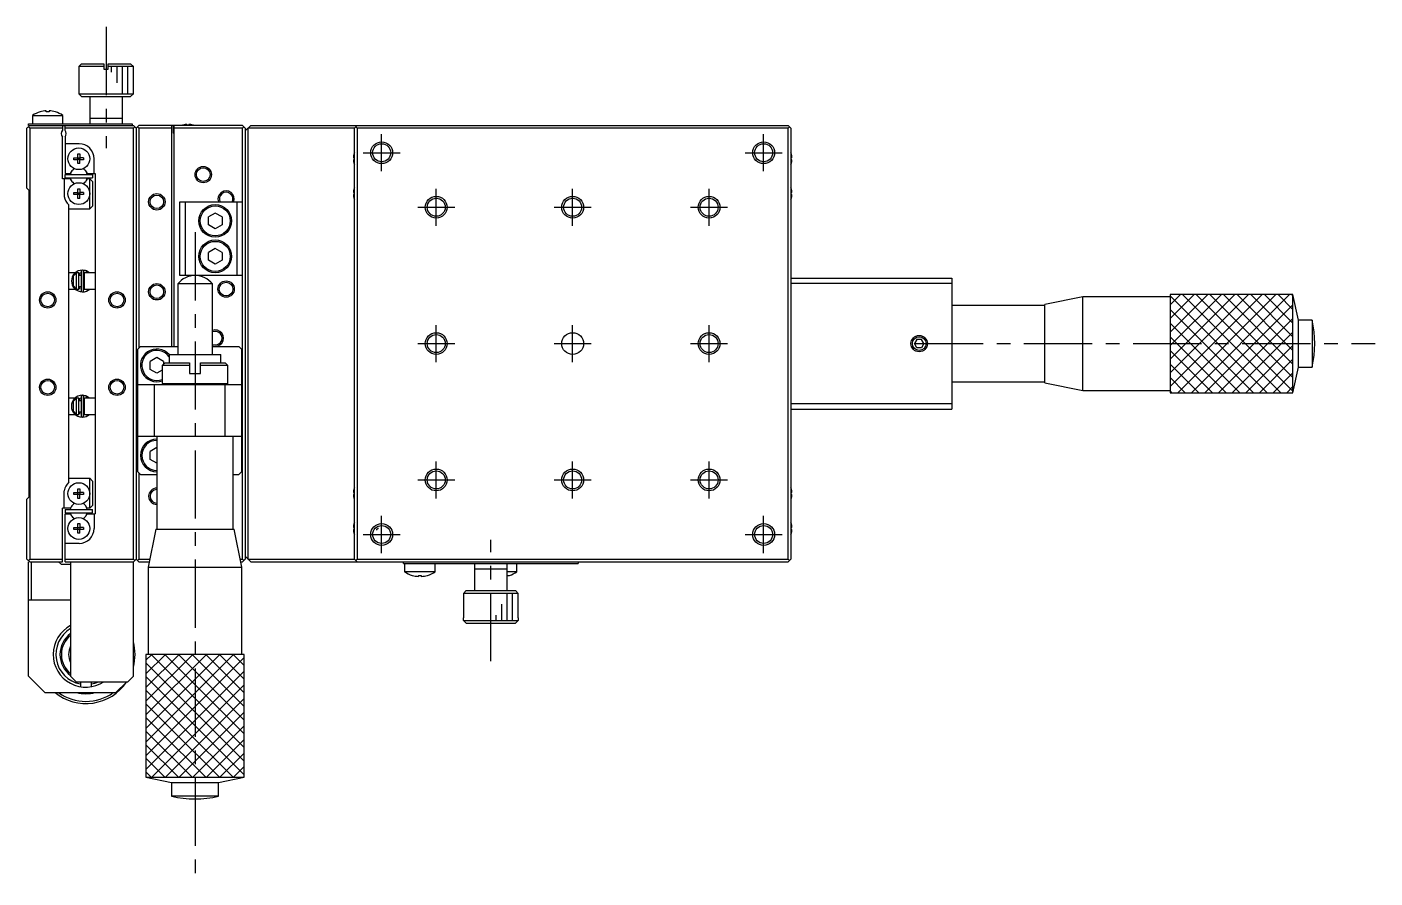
# Model space of a CAD drawing. Extents: x -538 to 401, y -28 to 681.
# Drawn here: x -449.8 to -202.7, y 270.5 to 426.5 of the extents above; entities that cross this region are included whole.
import ezdxf

# ---------------------------------------------------------------- set-up
doc = ezdxf.new("R2010")
doc.units = 0
doc.header["$LTSCALE"] = 10
doc.linetypes.add('CENTER', pattern=[2, 1.25, -0.25, 0.25, -0.25])
doc.layers.get('0').update_dxf_attribs({"linetype": 'CONTINUOUS'})
doc.layers.add('CENTER', color=1, linetype='CENTER')

msp = doc.modelspace()

# ---------------------------------------------------------------- linework, layer by layer
at = {"color": 7, "linetype": 'CONTINUOUS'}
for p, q in [((-439.78295, 419.754083), (-440.28295, 419.254083)), ((-435.68295, 419.254083), (-440.28295, 419.254083)), ((-440.28295, 419.254083), (-440.28295, 414.254083)), ((-439.78295, 419.754083), (-435.68295, 419.754083)), ((-435.68295, 419.754083), (-435.68295, 418.754083)), ((-435.68295, 418.754083), (-434.88295, 418.754083)), ((-434.88295, 419.754083), (-430.78295, 419.754083)), ((-434.88295, 418.754083), (-434.88295, 419.754083)), ((-430.28295, 419.254083), (-434.88295, 419.254083)), ((-430.28295, 419.254083), (-430.78295, 419.754083)), ((-430.28295, 414.254083), (-430.28295, 419.254083)), ((-440.28295, 414.254083), (-439.78295, 413.754083)), ((-440.28295, 414.254083), (-430.28295, 414.254083)), ((-439.78295, 413.754083), (-430.78295, 413.754083)), ((-438.28295, 413.754083), (-438.28295, 408.754083)), ((-432.28295, 408.754083), (-432.28295, 413.754083)), ((-430.78295, 413.754083), (-430.28295, 414.254083)), ((-448.78295, 410.296546), (-443.18295, 410.296546)), ((-448.78295, 410.296546), (-448.78295, 408.754083)), ((-447.382089, 410.947288), (-447.385098, 410.953456)), ((-446.24295, 410.947288), (-446.24295, 411.140545)), ((-445.72295, 410.947288), (-446.24295, 410.947288)), ((-445.72295, 411.140545), (-445.72295, 410.947288)), ((-444.580802, 410.953456), (-444.583811, 410.947288)), ((-443.18295, 408.754083), (-443.18295, 410.296546)), ((-449.28295, 408.454083), (-449.78295, 407.954083)), ((-449.78295, 396.954083), (-449.78295, 407.954083)), ((-449.28295, 407.954083), (-449.53295, 408.204083)), ((-449.48295, 408.454083), (-449.48295, 408.754083)), ((-449.48295, 408.754083), (-430.48295, 408.754083)), ((-449.48295, 408.454083), (-430.28295, 408.454083)), ((-449.28295, 407.954083), (-449.28295, 328.954083)), ((-443.28295, 407.954083), (-449.28295, 407.954083)), ((-443.28295, 408.454083), (-443.28295, 407.615521)), ((-442.78295, 407.554083), (-442.78295, 408.454083)), ((-430.28295, 407.954083), (-442.78295, 407.954083)), ((-432.28295, 409.754083), (-438.28295, 409.754083)), ((-430.48295, 408.754083), (-430.48295, 408.454083)), ((-430.28295, 408.454083), (-429.78295, 407.954083)), ((-430.03295, 408.204083), (-430.28295, 407.954083)), ((-430.28295, 328.954083), (-430.28295, 407.954083)), ((-429.78295, 407.954083), (-429.28295, 408.454083)), ((-429.78295, 407.954083), (-429.78295, 328.954083)), ((-429.53295, 408.204083), (-429.28295, 407.954083)), ((-410.28295, 408.454083), (-429.28295, 408.454083)), ((-429.28295, 407.954083), (-429.28295, 367.654083)), ((-423.28295, 407.954083), (-429.28295, 407.954083)), ((-423.28295, 408.454083), (-423.28295, 367.954083)), ((-422.98295, 408.454083), (-422.98295, 407.054083)), ((-422.78295, 367.954083), (-422.78295, 408.454083)), ((-410.28295, 407.954083), (-422.78295, 407.954083)), ((-421.169311, 408.523605), (-421.171566, 408.528227)), ((-420.46295, 408.523605), (-420.46295, 408.643942)), ((-420.10295, 408.523605), (-420.46295, 408.523605)), ((-420.10295, 408.643942), (-420.10295, 408.523605)), ((-419.394334, 408.528227), (-419.396588, 408.523605)), ((-410.28295, 408.454083), (-409.78295, 407.954083)), ((-410.03295, 408.204083), (-410.28295, 407.954083)), ((-410.28295, 328.954083), (-410.28295, 407.954083)), ((-409.78295, 407.454083), (-408.78295, 408.454083)), ((-409.78295, 407.954083), (-409.78295, 328.954083)), ((-409.28295, 407.954083), (-409.28295, 328.954083)), ((-389.78295, 407.954083), (-409.28295, 407.954083)), ((-408.78295, 408.454083), (-310.28295, 408.454083)), ((-389.28295, 408.454083), (-389.78295, 407.954083)), ((-389.78295, 328.954083), (-389.78295, 407.954083)), ((-389.53295, 408.204083), (-389.28295, 407.954083)), ((-389.28295, 407.954083), (-389.28295, 328.954083)), ((-310.28295, 407.954083), (-389.28295, 407.954083)), ((-309.78295, 407.954083), (-310.28295, 408.454083)), ((-310.28295, 407.954083), (-310.03295, 408.204083)), ((-310.28295, 328.954083), (-310.28295, 407.954083)), ((-309.78295, 407.954083), (-309.78295, 328.954083)), ((-443.28295, 398.654083), (-443.28295, 406.292645)), ((-442.78295, 406.354083), (-442.78295, 399.654083)), ((-422.78295, 407.054083), (-422.98295, 407.054083)), ((-440.23295, 405.104083), (-442.78295, 405.104083)), ((-440.46295, 403.240445), (-440.10295, 403.240445)), ((-440.46295, 402.534083), (-440.46295, 403.240445)), ((-440.10295, 403.240445), (-440.10295, 402.534083)), ((-389.857094, 403.242699), (-389.852472, 403.240445)), ((-309.713428, 403.240445), (-309.708806, 403.242699)), ((-441.169311, 402.174083), (-441.169311, 402.534083)), ((-441.169311, 402.534083), (-440.46295, 402.534083)), ((-440.46295, 402.174083), (-441.169311, 402.174083)), ((-440.452578, 402.523711), (-440.46295, 402.534083)), ((-440.452578, 402.184455), (-440.46295, 402.174083)), ((-440.46295, 401.467722), (-440.46295, 402.174083)), ((-440.10295, 401.467722), (-440.46295, 401.467722)), ((-440.452578, 402.184455), (-440.452578, 402.523711)), ((-440.452578, 402.523711), (-440.113322, 402.523711)), ((-440.113322, 402.184455), (-440.452578, 402.184455)), ((-440.113322, 402.523711), (-440.10295, 402.534083)), ((-440.113322, 402.523711), (-440.113322, 402.184455)), ((-440.113322, 402.184455), (-440.10295, 402.174083)), ((-439.396588, 402.534083), (-440.10295, 402.534083)), ((-439.396588, 402.174083), (-440.10295, 402.174083)), ((-440.10295, 401.467722), (-440.10295, 402.174083)), ((-439.396588, 402.534083), (-439.396588, 402.174083)), ((-437.48295, 399.654083), (-437.48295, 402.354083)), ((-389.972809, 402.534083), (-389.852472, 402.534083)), ((-389.852472, 402.174083), (-389.972809, 402.174083)), ((-389.852472, 401.467722), (-389.857094, 401.465467)), ((-389.852472, 402.534083), (-389.852472, 402.174083)), ((-309.713428, 402.174083), (-309.713428, 402.534083)), ((-309.593091, 402.534083), (-309.713428, 402.534083)), ((-309.593091, 402.174083), (-309.713428, 402.174083)), ((-309.708806, 401.465467), (-309.713428, 401.467722)), ((-441.827362, 398.654083), (-443.28295, 398.654083)), ((-442.98295, 398.654083), (-442.98295, 395.432068)), ((-442.78295, 399.654083), (-441.827362, 399.654083)), ((-442.78295, 399.454083), (-437.78295, 399.454083)), ((-442.78295, 398.854083), (-442.78295, 399.454083)), ((-442.78295, 398.854083), (-437.78295, 398.854083)), ((-441.827362, 399.654083), (-441.657765, 399.947833)), ((-441.657765, 398.360333), (-441.827362, 398.654083)), ((-438.908135, 399.947833), (-438.738538, 399.654083)), ((-438.738538, 398.654083), (-438.908135, 398.360333)), ((-438.738538, 399.654083), (-437.28295, 399.654083)), ((-438.28295, 398.654083), (-438.738538, 398.654083)), ((-438.28295, 398.654083), (-437.78295, 398.154083)), ((-438.28295, 393.154083), (-438.28295, 398.654083)), ((-437.78295, 399.454083), (-437.78295, 398.854083)), ((-437.78295, 398.154083), (-437.78295, 393.654083)), ((-437.28295, 399.654083), (-437.28295, 337.254083)), ((-449.43295, 396.604083), (-449.78295, 396.954083)), ((-449.43295, 396.604083), (-449.43295, 340.304083)), ((-441.169311, 395.774083), (-441.169311, 396.134083)), ((-441.169311, 396.134083), (-440.46295, 396.134083)), ((-440.46295, 395.774083), (-441.169311, 395.774083)), ((-440.46295, 396.840445), (-440.10295, 396.840445)), ((-440.46295, 396.134083), (-440.46295, 396.840445)), ((-440.452578, 396.123711), (-440.46295, 396.134083)), ((-440.452578, 395.784455), (-440.46295, 395.774083)), ((-440.46295, 395.067722), (-440.46295, 395.774083)), ((-440.452578, 395.784455), (-440.452578, 396.123711)), ((-440.452578, 396.123711), (-440.113322, 396.123711)), ((-440.113322, 395.784455), (-440.452578, 395.784455)), ((-440.113322, 396.123711), (-440.10295, 396.134083)), ((-440.113322, 396.123711), (-440.113322, 395.784455)), ((-440.113322, 395.784455), (-440.10295, 395.774083)), ((-440.10295, 396.840445), (-440.10295, 396.134083)), ((-439.396588, 396.134083), (-440.10295, 396.134083)), ((-439.396588, 395.774083), (-440.10295, 395.774083)), ((-440.10295, 395.067722), (-440.10295, 395.774083)), ((-439.396588, 396.134083), (-439.396588, 395.774083)), ((-389.972809, 396.134083), (-389.852472, 396.134083)), ((-389.852472, 395.774083), (-389.972809, 395.774083)), ((-389.857094, 396.842699), (-389.852472, 396.840445)), ((-389.852472, 396.134083), (-389.852472, 395.774083)), ((-309.713428, 396.840445), (-309.708806, 396.842699)), ((-309.713428, 395.774083), (-309.713428, 396.134083)), ((-309.593091, 396.134083), (-309.713428, 396.134083)), ((-309.593091, 395.774083), (-309.713428, 395.774083)), ((-442.08295, 343.033145), (-442.08295, 393.875021)), ((-442.08295, 393.154083), (-438.28295, 393.154083)), ((-440.10295, 395.067722), (-440.46295, 395.067722)), ((-438.28295, 393.154083), (-437.78295, 393.654083)), ((-421.78295, 380.954083), (-421.78295, 394.454083)), ((-421.78295, 394.454083), (-410.28295, 394.454083)), ((-420.78295, 394.454083), (-420.78295, 380.954083)), ((-411.28295, 380.954083), (-411.28295, 394.454083)), ((-389.852472, 395.067722), (-389.857094, 395.065467)), ((-309.708806, 395.065467), (-309.713428, 395.067722)), ((-415.28295, 392.397459), (-416.53295, 391.675771)), ((-416.53295, 390.232395), (-416.53295, 391.675771)), ((-414.03295, 391.675771), (-415.28295, 392.397459)), ((-414.03295, 391.675771), (-414.03295, 390.232395)), ((-415.28295, 389.510707), (-416.53295, 390.232395)), ((-414.03295, 390.232395), (-415.28295, 389.510707)), ((-415.28295, 385.897459), (-416.53295, 385.175771)), ((-414.03295, 385.175771), (-415.28295, 385.897459)), ((-416.53295, 383.732395), (-416.53295, 385.175771)), ((-415.28295, 383.010707), (-416.53295, 383.732395)), ((-414.03295, 383.732395), (-415.28295, 383.010707)), ((-414.03295, 385.175771), (-414.03295, 383.732395)), ((-440.928334, 381.454083), (-442.08295, 381.454083)), ((-441.28295, 380.870598), (-440.78295, 381.399766)), ((-441.28295, 379.037568), (-441.28295, 380.870598)), ((-440.28295, 381.454083), (-440.78295, 381.454083)), ((-440.78295, 381.454083), (-440.78295, 378.454083)), ((-440.282987, 381.341504), (-439.853267, 381.470375)), ((-440.28295, 378.454083), (-440.28295, 381.454083)), ((-439.853216, 380.954083), (-440.28295, 380.954083)), ((-440.08295, 380.954083), (-440.08295, 381.41863)), ((-439.853216, 381.71077), (-439.853216, 378.16077)), ((-438.848176, 381.776251), (-439.599575, 381.934303)), ((-439.411971, 381.779621), (-439.413803, 381.778843)), ((-439.37867, 381.792747), (-439.411971, 381.779621)), ((-439.403216, 378.16077), (-439.403216, 381.71077)), ((-439.403216, 381.111219), (-439.282957, 381.339936)), ((-439.28295, 380.954083), (-439.403216, 380.954083)), ((-439.344767, 381.804193), (-439.37867, 381.792747)), ((-439.310345, 381.813931), (-439.344767, 381.804193)), ((-439.275488, 381.821937), (-439.310345, 381.813931)), ((-439.28295, 381.454083), (-439.28295, 378.454083)), ((-437.28295, 381.454083), (-439.28295, 381.454083)), ((-439.240281, 381.828192), (-439.275488, 381.821937)), ((-439.204811, 381.832681), (-439.240281, 381.828192)), ((-439.169164, 381.835393), (-439.204811, 381.832681)), ((-439.133427, 381.836322), (-439.169164, 381.835393)), ((-439.097687, 381.835464), (-439.133427, 381.836322)), ((-439.062032, 381.832823), (-439.097687, 381.835464)), ((-439.026549, 381.828403), (-439.062032, 381.832823)), ((-438.991325, 381.822216), (-439.026549, 381.828403)), ((-438.956445, 381.814275), (-438.991325, 381.822216)), ((-438.959695, 381.467676), (-438.966581, 381.454083)), ((-438.952708, 381.481908), (-438.959695, 381.467676)), ((-438.921997, 381.8046), (-438.956445, 381.814275)), ((-438.847812, 381.776102), (-438.956181, 381.454056)), ((-438.945665, 381.496693), (-438.952708, 381.481908)), ((-438.938607, 381.51194), (-438.945665, 381.496693)), ((-438.931578, 381.527559), (-438.938607, 381.51194)), ((-438.924619, 381.543453), (-438.931578, 381.527559)), ((-438.917773, 381.559529), (-438.924619, 381.543453)), ((-438.888065, 381.793215), (-438.921997, 381.8046)), ((-438.911081, 381.575687), (-438.917773, 381.559529)), ((-438.904583, 381.591831), (-438.911081, 381.575687)), ((-438.89832, 381.607863), (-438.904583, 381.591831)), ((-438.892328, 381.623686), (-438.89832, 381.607863)), ((-438.886644, 381.639204), (-438.892328, 381.623686)), ((-438.856478, 381.780878), (-438.888065, 381.793215)), ((-438.881303, 381.654324), (-438.886644, 381.639204)), ((-438.876336, 381.668954), (-438.881303, 381.654324)), ((-438.871774, 381.683005), (-438.876336, 381.668954)), ((-438.867644, 381.696393), (-438.871774, 381.683005)), ((-438.863971, 381.709037), (-438.867644, 381.696393)), ((-438.860778, 381.720859), (-438.863971, 381.709037)), ((-438.858084, 381.73179), (-438.860778, 381.720859)), ((-438.855904, 381.741763), (-438.858084, 381.73179)), ((-438.857909, 381.781174), (-438.855768, 381.780485)), ((-438.328596, 381.454252), (-438.85695, 381.779951)), ((-438.854253, 381.750716), (-438.855904, 381.741763)), ((-438.855768, 381.780485), (-438.854155, 381.778544)), ((-438.85314, 381.758597), (-438.854253, 381.750716)), ((-438.854155, 381.778544), (-438.853081, 381.775361)), ((-438.852572, 381.765358), (-438.85314, 381.758597)), ((-438.853081, 381.775361), (-438.852552, 381.770957)), ((-438.852552, 381.770957), (-438.852572, 381.765358)), ((-438.814621, 381.76167), (-438.848176, 381.776251)), ((-410.28295, 380.954083), (-421.78295, 380.954083)), ((-309.78295, 380.454083), (-280.28295, 380.454083)), ((-280.28295, 380.454083), (-280.28295, 356.454083)), ((-442.08295, 378.454083), (-440.969568, 378.454083)), ((-440.78295, 378.5084), (-441.28295, 379.037568)), ((-440.78295, 378.454083), (-440.28295, 378.454083)), ((-440.28295, 378.954083), (-439.853216, 378.954083)), ((-440.08295, 378.454083), (-440.08295, 378.954083)), ((-439.403216, 378.954083), (-439.28295, 378.954083)), ((-439.282995, 378.53163), (-439.403216, 378.760322)), ((-439.171716, 378.453709), (-439.403197, 378.401152)), ((-439.28295, 378.454083), (-437.28295, 378.454083)), ((-438.915065, 378.068546), (-438.856478, 378.090663)), ((-438.860058, 378.090725), (-438.857909, 378.090367)), ((-438.857909, 378.090367), (-438.858228, 378.091142)), ((-438.856478, 378.090663), (-438.857909, 378.090367)), ((-438.856734, 378.09168), (-438.826479, 378.104636)), ((-415.80795, 379.386903), (-422.15795, 379.386903)), ((-422.15795, 379.386903), (-422.15795, 366.454083)), ((-415.80795, 366.454083), (-415.80795, 379.386903)), ((-280.28295, 379.454083), (-309.78295, 379.454083)), ((-256.28295, 377.054083), (-263.28295, 375.654083)), ((-263.28295, 361.254083), (-263.28295, 375.654083)), ((-256.28295, 359.854083), (-256.28295, 377.054083)), ((-240.28295, 377.054083), (-256.28295, 377.054083)), ((-240.28295, 377.454083), (-240.28295, 359.454083)), ((-217.78295, 377.454083), (-240.28295, 377.454083)), ((-217.78295, 377.454083), (-240.28295, 377.454083)), ((-240.28295, 377.454083), (-240.28295, 359.454083)), ((-216.78295, 372.754083), (-217.78295, 377.454083)), ((-217.78295, 359.454083), (-217.78295, 377.454083)), ((-217.78295, 359.454083), (-217.78295, 377.454083)), ((-263.28295, 375.454083), (-280.28295, 375.454083)), ((-214.28295, 372.754083), (-216.78295, 372.754083)), ((-216.78295, 364.154083), (-216.78295, 372.754083)), ((-214.28295, 372.754083), (-214.28295, 364.154083)), ((-286.715963, 369.204083), (-287.148975, 368.454083)), ((-286.715963, 367.704083), (-287.148975, 368.454083)), ((-285.849937, 369.204083), (-286.715963, 369.204083)), ((-285.416924, 368.454083), (-285.849937, 369.204083)), ((-285.416924, 368.454083), (-285.849937, 367.704083)), ((-428.98295, 367.954083), (-429.48295, 367.454083)), ((-429.48295, 344.954083), (-429.48295, 367.454083)), ((-428.98295, 367.954083), (-422.15795, 367.954083)), ((-425.98295, 365.897459), (-427.23295, 365.175771)), ((-424.73295, 365.175771), (-425.98295, 365.897459)), ((-423.73295, 366.454083), (-423.73295, 364.954083)), ((-423.73295, 366.454083), (-414.23295, 366.454083)), ((-415.80795, 367.954083), (-410.98295, 367.954083)), ((-414.23295, 364.954083), (-414.23295, 366.454083)), ((-410.48295, 367.454083), (-410.98295, 367.954083)), ((-410.48295, 367.454083), (-410.48295, 344.954083)), ((-285.849937, 367.704083), (-286.715963, 367.704083)), ((-427.23295, 363.732395), (-427.23295, 365.175771)), ((-425.98295, 363.010707), (-427.23295, 363.732395)), ((-424.98295, 363.588058), (-425.98295, 363.010707)), ((-424.48295, 364.954083), (-424.98295, 364.454083)), ((-419.98295, 364.454083), (-424.98295, 364.454083)), ((-424.98295, 364.454083), (-424.98295, 361.154083)), ((-424.73295, 365.175771), (-424.73295, 364.704083)), ((-424.48295, 364.954083), (-419.98295, 364.954083)), ((-419.98295, 364.954083), (-419.98295, 362.954083)), ((-417.98295, 364.954083), (-413.48295, 364.954083)), ((-417.98295, 362.954083), (-417.98295, 364.954083)), ((-412.98295, 364.454083), (-417.98295, 364.454083)), ((-412.98295, 364.454083), (-413.48295, 364.954083)), ((-412.98295, 361.154083), (-412.98295, 364.454083)), ((-217.78295, 359.454083), (-216.78295, 364.154083)), ((-216.78295, 364.154083), (-214.28295, 364.154083)), ((-429.48295, 360.954083), (-410.48295, 360.954083)), ((-426.48295, 360.954083), (-426.48295, 351.454083)), ((-424.98295, 361.154083), (-424.78295, 360.954083)), ((-424.98295, 361.154083), (-412.98295, 361.154083)), ((-419.98295, 362.954083), (-417.98295, 362.954083)), ((-413.48295, 351.454083), (-413.48295, 360.954083)), ((-413.18295, 360.954083), (-412.98295, 361.154083)), ((-280.28295, 361.454083), (-263.28295, 361.454083)), ((-263.28295, 361.254083), (-256.28295, 359.854083)), ((-440.97941, 358.454083), (-442.08295, 358.454083)), ((-441.28295, 357.870598), (-440.78295, 358.399766)), ((-440.28295, 358.454083), (-440.78295, 358.454083)), ((-440.78295, 358.454083), (-440.78295, 355.454083)), ((-440.283, 358.383436), (-439.862496, 358.508059)), ((-440.28295, 355.454083), (-440.28295, 358.454083)), ((-440.08295, 358.454083), (-440.097446, 358.454083)), ((-440.08295, 357.954083), (-440.08295, 358.454083)), ((-439.862444, 358.748454), (-439.862444, 355.198454)), ((-438.82385, 358.799353), (-439.608804, 358.971987)), ((-439.4212, 358.817304), (-439.423031, 358.816526)), ((-439.387899, 358.830431), (-439.4212, 358.817304)), ((-439.412444, 355.198454), (-439.412444, 358.748454)), ((-439.412444, 358.148902), (-439.282981, 358.383608)), ((-439.353996, 358.841877), (-439.387899, 358.830431)), ((-439.319573, 358.851614), (-439.353996, 358.841877)), ((-439.284716, 358.85962), (-439.319573, 358.851614)), ((-439.24951, 358.865875), (-439.284716, 358.85962)), ((-439.28295, 358.454083), (-439.28295, 355.454083)), ((-437.28295, 358.454083), (-439.28295, 358.454083)), ((-439.214039, 358.870364), (-439.24951, 358.865875)), ((-439.178392, 358.873077), (-439.214039, 358.870364)), ((-439.142655, 358.874005), (-439.178392, 358.873077)), ((-439.106916, 358.873148), (-439.142655, 358.874005)), ((-439.071261, 358.870506), (-439.106916, 358.873148)), ((-439.035778, 358.866087), (-439.071261, 358.870506)), ((-439.000553, 358.859899), (-439.035778, 358.866087)), ((-438.965674, 358.851959), (-439.000553, 358.859899)), ((-438.989323, 358.466454), (-438.996354, 358.454083)), ((-438.982017, 358.479906), (-438.989323, 358.466454)), ((-438.85704, 358.813785), (-438.985857, 358.454055)), ((-438.97449, 358.494338), (-438.982017, 358.479906)), ((-438.966798, 358.509642), (-438.97449, 358.494338)), ((-438.959, 358.525704), (-438.966798, 358.509642)), ((-438.931225, 358.842284), (-438.965674, 358.851959)), ((-438.951153, 358.542404), (-438.959, 358.525704)), ((-438.943316, 358.559617), (-438.951153, 358.542404)), ((-438.935547, 358.577214), (-438.943316, 358.559617)), ((-438.927906, 358.595063), (-438.935547, 358.577214)), ((-438.897293, 358.830898), (-438.931225, 358.842284)), ((-438.920448, 358.613032), (-438.927906, 358.595063)), ((-438.91323, 358.630985), (-438.920448, 358.613032)), ((-438.906305, 358.648788), (-438.91323, 358.630985)), ((-438.899727, 358.666309), (-438.906305, 358.648788)), ((-438.893542, 358.683415), (-438.899727, 358.666309)), ((-438.865706, 358.818561), (-438.897293, 358.830898)), ((-438.887799, 358.69998), (-438.893542, 358.683415)), ((-438.882539, 358.715879), (-438.887799, 358.69998)), ((-438.877803, 358.730994), (-438.882539, 358.715879)), ((-438.873626, 358.745211), (-438.877803, 358.730994)), ((-438.870038, 358.758424), (-438.873626, 358.745211)), ((-438.867067, 358.770534), (-438.870038, 358.758424)), ((-438.867138, 358.818857), (-438.864788, 358.818013)), ((-438.864735, 358.78145), (-438.867067, 358.770534)), ((-438.294973, 358.454236), (-438.866179, 358.817634)), ((-438.864788, 358.818013), (-438.863095, 358.81562)), ((-438.863059, 358.791092), (-438.864735, 358.78145)), ((-438.863095, 358.81562), (-438.86207, 358.811697)), ((-438.862052, 358.799387), (-438.863059, 358.791092)), ((-438.86207, 358.811697), (-438.861722, 358.806272)), ((-438.861722, 358.806272), (-438.862052, 358.799387)), ((-256.28295, 359.854083), (-240.28295, 359.854083)), ((-240.28295, 359.454083), (-217.78295, 359.454083)), ((-240.28295, 359.454083), (-217.78295, 359.454083)), ((-441.28295, 356.037568), (-441.28295, 357.870598)), ((-440.78295, 355.5084), (-441.28295, 356.037568)), ((-439.862444, 357.954083), (-440.28295, 357.954083)), ((-440.28295, 355.954083), (-439.862444, 355.954083)), ((-440.08295, 355.488186), (-440.08295, 355.954083)), ((-439.28295, 357.954083), (-439.412444, 357.954083)), ((-439.412444, 355.954083), (-439.28295, 355.954083)), ((-439.282991, 355.563306), (-439.412444, 355.798006)), ((-309.78295, 357.454083), (-280.28295, 357.454083)), ((-309.78295, 356.454083), (-280.28295, 356.454083)), ((-442.08295, 355.454083), (-440.93549, 355.454083)), ((-440.78295, 355.454083), (-440.28295, 355.454083)), ((-439.282936, 355.463621), (-439.412426, 355.438836)), ((-439.28295, 355.454083), (-437.28295, 355.454083)), ((-438.924293, 355.106229), (-438.865706, 355.128347)), ((-438.869287, 355.128409), (-438.867138, 355.12805)), ((-438.867138, 355.12805), (-438.867456, 355.128826)), ((-438.865706, 355.128347), (-438.867138, 355.12805)), ((-438.865963, 355.129364), (-438.835707, 355.14232)), ((-429.48295, 351.454083), (-410.48295, 351.454083)), ((-425.98295, 351.454083), (-425.98295, 334.454083)), ((-411.98295, 334.454083), (-411.98295, 351.454083)), ((-425.98295, 349.397459), (-427.23295, 348.675771)), ((-427.23295, 347.232395), (-427.23295, 348.675771)), ((-425.98295, 346.510707), (-427.23295, 347.232395)), ((-442.08295, 343.754083), (-438.28295, 343.754083)), ((-438.28295, 343.754083), (-437.78295, 343.254083)), ((-438.28295, 338.254083), (-438.28295, 343.754083)), ((-428.98295, 344.454083), (-429.48295, 344.954083)), ((-429.28295, 344.754083), (-429.28295, 328.954083)), ((-428.98295, 344.454083), (-425.98295, 344.454083)), ((-411.98295, 344.454083), (-410.98295, 344.454083)), ((-410.48295, 344.954083), (-410.98295, 344.454083)), ((-442.98295, 338.254083), (-442.98295, 341.476098)), ((-441.169311, 340.774083), (-441.169311, 341.134083)), ((-441.169311, 341.134083), (-440.46295, 341.134083)), ((-440.46295, 341.840445), (-440.10295, 341.840445)), ((-440.46295, 341.134083), (-440.46295, 341.840445)), ((-440.452578, 341.123711), (-440.46295, 341.134083)), ((-440.452578, 340.784455), (-440.452578, 341.123711)), ((-440.452578, 341.123711), (-440.113322, 341.123711)), ((-440.113322, 341.123711), (-440.10295, 341.134083)), ((-440.113322, 341.123711), (-440.113322, 340.784455)), ((-440.10295, 341.840445), (-440.10295, 341.134083)), ((-439.396588, 341.134083), (-440.10295, 341.134083)), ((-439.396588, 341.134083), (-439.396588, 340.774083)), ((-437.78295, 343.254083), (-437.78295, 338.754083)), ((-389.972809, 341.134083), (-389.852472, 341.134083)), ((-389.857094, 341.842699), (-389.852472, 341.840445)), ((-389.852472, 341.134083), (-389.852472, 340.774083)), ((-309.713428, 341.840445), (-309.708806, 341.842699)), ((-309.713428, 340.774083), (-309.713428, 341.134083)), ((-309.593091, 341.134083), (-309.713428, 341.134083)), ((-449.43295, 340.304083), (-449.78295, 339.954083)), ((-449.78295, 328.954083), (-449.78295, 339.954083)), ((-441.657765, 338.547833), (-441.827362, 338.254083)), ((-440.46295, 340.774083), (-441.169311, 340.774083)), ((-440.452578, 340.784455), (-440.46295, 340.774083)), ((-440.46295, 340.067722), (-440.46295, 340.774083)), ((-440.10295, 340.067722), (-440.46295, 340.067722)), ((-440.113322, 340.784455), (-440.452578, 340.784455)), ((-440.113322, 340.784455), (-440.10295, 340.774083)), ((-439.396588, 340.774083), (-440.10295, 340.774083)), ((-440.10295, 340.067722), (-440.10295, 340.774083)), ((-438.738538, 338.254083), (-438.908135, 338.547833)), ((-438.28295, 338.254083), (-437.78295, 338.754083)), ((-389.852472, 340.774083), (-389.972809, 340.774083)), ((-389.852472, 340.067722), (-389.857094, 340.065467)), ((-309.593091, 340.774083), (-309.713428, 340.774083)), ((-309.708806, 340.065467), (-309.713428, 340.067722)), ((-441.827362, 338.254083), (-443.28295, 338.254083)), ((-443.28295, 328.454083), (-443.28295, 338.254083)), ((-442.78295, 338.054083), (-437.78295, 338.054083)), ((-442.78295, 338.054083), (-442.78295, 337.454083)), ((-442.78295, 337.454083), (-437.78295, 337.454083)), ((-442.78295, 337.254083), (-441.827362, 337.254083)), ((-442.78295, 328.454083), (-442.78295, 337.254083)), ((-441.827362, 337.254083), (-441.657765, 336.960333)), ((-438.908135, 336.960333), (-438.738538, 337.254083)), ((-438.28295, 338.254083), (-438.738538, 338.254083)), ((-438.738538, 337.254083), (-437.28295, 337.254083)), ((-437.78295, 337.454083), (-437.78295, 338.054083)), ((-437.48295, 337.254083), (-437.48295, 334.554083)), ((-441.169311, 334.374083), (-441.169311, 334.734083)), ((-441.169311, 334.734083), (-440.46295, 334.734083)), ((-440.46295, 334.374083), (-441.169311, 334.374083)), ((-440.46295, 335.440445), (-440.10295, 335.440445)), ((-440.46295, 334.734083), (-440.46295, 335.440445)), ((-440.452578, 334.723711), (-440.46295, 334.734083)), ((-440.452578, 334.384455), (-440.46295, 334.374083)), ((-440.46295, 333.667722), (-440.46295, 334.374083)), ((-440.10295, 333.667722), (-440.46295, 333.667722)), ((-440.452578, 334.384455), (-440.452578, 334.723711)), ((-440.452578, 334.723711), (-440.113322, 334.723711)), ((-440.113322, 334.384455), (-440.452578, 334.384455)), ((-440.113322, 334.723711), (-440.10295, 334.734083)), ((-440.113322, 334.723711), (-440.113322, 334.384455)), ((-440.113322, 334.384455), (-440.10295, 334.374083)), ((-440.10295, 335.440445), (-440.10295, 334.734083)), ((-439.396588, 334.734083), (-440.10295, 334.734083)), ((-439.396588, 334.374083), (-440.10295, 334.374083)), ((-440.10295, 333.667722), (-440.10295, 334.374083)), ((-439.396588, 334.734083), (-439.396588, 334.374083)), ((-426.18295, 334.454083), (-427.58295, 327.454083)), ((-426.18295, 334.454083), (-411.78295, 334.454083)), ((-410.38295, 327.454083), (-411.78295, 334.454083)), ((-389.972809, 334.734083), (-389.852472, 334.734083)), ((-389.852472, 334.374083), (-389.972809, 334.374083)), ((-389.857094, 335.442699), (-389.852472, 335.440445)), ((-389.852472, 333.667722), (-389.857094, 333.665467)), ((-389.852472, 334.734083), (-389.852472, 334.374083)), ((-385.680896, 334.270748), (-385.680734, 334.275605)), ((-385.680734, 334.275605), (-385.680092, 334.285606)), ((-385.680092, 334.285606), (-385.678983, 334.295914)), ((-385.678983, 334.295914), (-385.677423, 334.306228)), ((-385.677423, 334.306228), (-385.675416, 334.316517)), ((-385.675416, 334.316517), (-385.672967, 334.326751)), ((-385.672967, 334.326751), (-385.669095, 334.340046)), ((-385.669095, 334.340046), (-385.664483, 334.353221)), ((-385.664483, 334.353221), (-385.659175, 334.36623)), ((-385.659175, 334.36623), (-385.653213, 334.379027)), ((-385.653213, 334.379027), (-385.646641, 334.391564)), ((-385.646641, 334.391564), (-385.639502, 334.403796)), ((-385.639502, 334.403796), (-385.631267, 334.416549)), ((-385.631267, 334.416549), (-385.622455, 334.428975)), ((-385.622455, 334.428975), (-385.613119, 334.441058)), ((-385.613119, 334.441058), (-385.603314, 334.452778)), ((-385.603314, 334.452778), (-385.589178, 334.468262)), ((-385.589178, 334.468262), (-385.574308, 334.483102)), ((-385.574308, 334.483102), (-385.558805, 334.497297)), ((-385.558805, 334.497297), (-385.532106, 334.519331)), ((-385.532106, 334.519331), (-385.504097, 334.539827)), ((-385.504097, 334.539827), (-385.474977, 334.558856)), ((-385.474977, 334.558856), (-385.444947, 334.57649)), ((-385.444947, 334.57649), (-385.414205, 334.592799)), ((-385.414205, 334.592799), (-385.38295, 334.607854)), ((-309.713428, 335.440445), (-309.708806, 335.442699)), ((-309.713428, 334.374083), (-309.713428, 334.734083)), ((-309.593091, 334.734083), (-309.713428, 334.734083)), ((-309.593091, 334.374083), (-309.713428, 334.374083)), ((-309.708806, 333.665467), (-309.713428, 333.667722)), ((-440.23295, 331.804083), (-442.78295, 331.804083)), ((-449.28295, 328.454083), (-449.78295, 328.954083)), ((-449.53295, 328.704083), (-449.28295, 328.954083)), ((-449.28295, 328.954083), (-443.28295, 328.954083)), ((-442.78295, 328.954083), (-430.28295, 328.954083)), ((-430.28295, 328.954083), (-430.03295, 328.704083)), ((-430.28295, 328.454083), (-429.78295, 328.954083)), ((-429.78295, 328.954083), (-429.28295, 328.454083)), ((-429.28295, 328.954083), (-429.53295, 328.704083)), ((-429.28295, 328.954083), (-427.28295, 328.954083)), ((-410.68295, 328.954083), (-410.28295, 328.954083)), ((-410.28295, 328.954083), (-410.03295, 328.704083)), ((-410.28295, 328.454083), (-409.78295, 328.954083)), ((-408.78295, 328.454083), (-409.78295, 329.454083)), ((-409.28295, 328.954083), (-389.78295, 328.954083)), ((-389.28295, 328.454083), (-389.78295, 328.954083)), ((-389.53295, 328.704083), (-389.28295, 328.954083)), ((-389.28295, 328.954083), (-310.28295, 328.954083)), ((-310.28295, 328.954083), (-310.03295, 328.704083)), ((-309.78295, 328.954083), (-310.28295, 328.454083)), ((-449.48295, 307.454083), (-449.48295, 328.454083)), ((-449.28295, 328.454083), (-443.28295, 328.454083)), ((-448.98295, 328.454083), (-448.98295, 321.454083)), ((-443.48295, 327.954083), (-443.98295, 328.454083)), ((-441.78295, 327.954083), (-443.48295, 327.954083)), ((-442.78295, 328.454083), (-430.28295, 328.454083)), ((-441.78295, 328.454083), (-441.78295, 307.454083)), ((-430.28295, 307.454083), (-430.28295, 328.454083)), ((-429.28295, 328.454083), (-427.38295, 328.454083)), ((-427.58295, 327.454083), (-427.58295, 311.454083)), ((-427.58295, 327.454083), (-410.38295, 327.454083)), ((-410.58295, 328.454083), (-410.28295, 328.454083)), ((-410.38295, 311.454083), (-410.38295, 327.454083)), ((-408.78295, 328.454083), (-310.28295, 328.454083)), ((-380.78295, 328.154083), (-380.78295, 328.454083)), ((-380.78295, 328.154081), (-348.78295, 328.154081)), ((-380.58295, 328.154083), (-380.58295, 326.61162)), ((-374.98295, 326.61162), (-380.58295, 326.61162)), ((-374.98295, 326.61162), (-374.98295, 328.154083)), ((-367.78295, 328.154083), (-367.78295, 323.154083)), ((-367.78295, 327.154083), (-361.78295, 327.154083)), ((-361.78295, 323.154083), (-361.78295, 328.154083)), ((-359.98295, 326.61162), (-361.78295, 326.61162)), ((-359.98295, 326.61162), (-359.98295, 328.154083)), ((-348.78295, 328.454083), (-348.78295, 328.154083)), ((-379.185098, 325.95471), (-379.182089, 325.960879)), ((-378.04295, 325.960879), (-377.52295, 325.960879)), ((-378.04295, 325.767621), (-378.04295, 325.960879)), ((-377.52295, 325.960879), (-377.52295, 325.767621)), ((-376.383811, 325.960879), (-376.380802, 325.95471)), ((-361.383811, 325.960879), (-361.380802, 325.95471)), ((-449.48295, 321.454083), (-441.78295, 321.454083)), ((-369.28295, 323.154083), (-369.78295, 322.654083)), ((-359.78295, 322.654083), (-369.78295, 322.654083)), ((-369.78295, 322.654083), (-369.78295, 318.154083)), ((-369.28295, 323.154083), (-360.28295, 323.154083)), ((-359.78295, 322.654083), (-360.28295, 323.154083)), ((-359.78295, 318.154083), (-359.78295, 322.654083)), ((-369.766924, 318.154083), (-369.78295, 318.154083)), ((-369.766924, 317.654083), (-369.766924, 318.154083)), ((-369.265137, 317.154083), (-369.766924, 317.654083)), ((-369.766924, 317.654083), (-359.798976, 317.654083)), ((-360.300763, 317.154083), (-369.265137, 317.154083)), ((-359.798976, 317.654083), (-360.300763, 317.154083)), ((-359.798976, 318.154083), (-359.798976, 317.654083)), ((-359.78295, 318.154083), (-359.798976, 318.154083)), ((-409.98295, 311.454083), (-427.98295, 311.454083)), ((-427.98295, 311.454083), (-427.98295, 288.954083)), ((-427.98295, 311.454083), (-427.98295, 288.954083)), ((-409.98295, 311.454083), (-427.98295, 311.454083)), ((-409.98295, 288.954083), (-409.98295, 311.454083)), ((-409.98295, 288.954083), (-409.98295, 311.454083)), ((-446.48295, 304.454083), (-449.48295, 307.454083)), ((-441.78295, 307.454083), (-440.78295, 306.454083)), ((-440.78295, 306.454083), (-431.28295, 306.454083)), ((-439.98295, 306.454083), (-439.98295, 305.538003)), ((-437.98295, 305.538003), (-437.98295, 306.454083)), ((-431.48295, 306.454083), (-433.48295, 304.454083)), ((-430.28295, 307.454083), (-431.28295, 306.454083)), ((-446.48295, 304.454083), (-433.48295, 304.454083)), ((-427.98295, 288.954083), (-409.98295, 288.954083)), ((-427.98295, 288.954083), (-423.28295, 287.954083)), ((-427.98295, 288.954083), (-409.98295, 288.954083)), ((-423.28295, 287.954083), (-414.68295, 287.954083)), ((-423.28295, 287.954083), (-423.28295, 285.454083)), ((-414.68295, 287.954083), (-409.98295, 288.954083)), ((-414.68295, 285.454083), (-414.68295, 287.954083)), ((-414.68295, 285.454083), (-423.28295, 285.454083))]:
    msp.add_line(p, q, dxfattribs=at)
at = {"color": 3, "linetype": 'CONTINUOUS'}
for p, q in [((-434.28295, 418.254083), (-434.28295, 419.254083)), ((-433.28295, 416.254083), (-433.28295, 419.254083)), ((-432.28295, 414.254083), (-432.28295, 419.254083)), ((-431.28295, 414.254083), (-431.28295, 419.254083)), ((-240.28295, 375.580017), (-238.408884, 377.454083)), ((-240.28295, 373.080017), (-235.908884, 377.454083)), ((-240.28295, 370.580017), (-233.408884, 377.454083)), ((-240.28295, 368.080017), (-230.908884, 377.454083)), ((-240.28295, 365.580017), (-228.408884, 377.454083)), ((-240.28295, 363.080017), (-225.908884, 377.454083)), ((-240.28295, 360.580017), (-223.408884, 377.454083)), ((-240.28295, 377.211817), (-222.525216, 359.454083)), ((-238.908884, 359.454083), (-220.908884, 377.454083)), ((-238.025216, 377.454083), (-220.025216, 359.454083)), ((-236.408884, 359.454083), (-218.408884, 377.454083)), ((-235.525216, 377.454083), (-217.78295, 359.711817)), ((-233.908884, 359.454083), (-217.78295, 375.580017)), ((-233.025216, 377.454083), (-217.78295, 362.211817)), ((-230.525216, 377.454083), (-217.78295, 364.711817)), ((-228.025216, 377.454083), (-217.78295, 367.211817)), ((-225.525216, 377.454083), (-217.78295, 369.711817)), ((-223.025216, 377.454083), (-217.78295, 372.211817)), ((-220.525216, 377.454083), (-217.78295, 374.711817)), ((-218.025216, 377.454083), (-217.78295, 377.211817)), ((-240.28295, 374.711817), (-225.025216, 359.454083)), ((-231.408884, 359.454083), (-217.78295, 373.080017)), ((-240.28295, 372.211817), (-227.525216, 359.454083)), ((-228.908884, 359.454083), (-217.78295, 370.580017)), ((-240.28295, 369.711817), (-230.025216, 359.454083)), ((-240.28295, 367.211817), (-232.525216, 359.454083)), ((-226.408884, 359.454083), (-217.78295, 368.080017)), ((-240.28295, 364.711817), (-235.025216, 359.454083)), ((-223.908884, 359.454083), (-217.78295, 365.580017)), ((-240.28295, 362.211817), (-237.525216, 359.454083)), ((-221.408884, 359.454083), (-217.78295, 363.080017)), ((-240.28295, 359.711817), (-240.025216, 359.454083)), ((-218.908884, 359.454083), (-217.78295, 360.580017)), ((-361.78295, 317.654083), (-361.78295, 322.654083)), ((-360.78295, 317.654083), (-360.78295, 322.654083)), ((-362.78295, 317.654083), (-362.78295, 320.654083)), ((-363.78295, 317.654083), (-363.78295, 318.654083)), ((-427.98295, 310.380017), (-426.908884, 311.454083)), ((-427.98295, 307.880017), (-424.408884, 311.454083)), ((-427.98295, 305.380017), (-421.908884, 311.454083)), ((-427.98295, 302.880017), (-419.408884, 311.454083)), ((-427.98295, 300.380017), (-416.908884, 311.454083)), ((-427.98295, 297.880017), (-414.408884, 311.454083)), ((-427.025216, 311.454083), (-413.21705, 297.645917)), ((-425.71705, 297.645917), (-411.908884, 311.454083)), ((-424.525216, 311.454083), (-410.71705, 297.645917)), ((-422.025216, 311.454083), (-409.98295, 299.411817)), ((-419.525216, 311.454083), (-409.98295, 301.911817)), ((-417.025216, 311.454083), (-409.98295, 304.411817)), ((-414.525216, 311.454083), (-409.98295, 306.911817)), ((-412.025216, 311.454083), (-409.98295, 309.411817)), ((-427.98295, 309.911817), (-415.71705, 297.645917)), ((-423.21705, 297.645917), (-409.98295, 310.880017)), ((-427.98295, 307.411817), (-418.21705, 297.645917)), ((-420.71705, 297.645917), (-409.98295, 308.380017)), ((-427.98295, 304.911817), (-420.71705, 297.645917)), ((-418.21705, 297.645917), (-409.98295, 305.880017)), ((-427.98295, 302.411817), (-423.21705, 297.645917)), ((-415.71705, 297.645917), (-409.98295, 303.380017)), ((-427.98295, 299.911817), (-425.71705, 297.645917)), ((-413.21705, 297.645917), (-409.98295, 300.880017)), ((-427.98295, 295.380017), (-425.71705, 297.645917)), ((-427.98295, 292.880017), (-423.21705, 297.645917)), ((-427.98295, 290.380017), (-420.71705, 297.645917)), ((-427.98295, 297.411817), (-419.525216, 288.954083)), ((-426.908884, 288.954083), (-418.21705, 297.645917)), ((-425.71705, 297.645917), (-417.025216, 288.954083)), ((-424.408884, 288.954083), (-415.71705, 297.645917)), ((-423.21705, 297.645917), (-414.525216, 288.954083)), ((-421.908884, 288.954083), (-413.21705, 297.645917)), ((-420.71705, 297.645917), (-412.025216, 288.954083)), ((-419.408884, 288.954083), (-410.71705, 297.645917)), ((-418.21705, 297.645917), (-409.98295, 289.411817)), ((-415.71705, 297.645917), (-409.98295, 291.911817)), ((-413.21705, 297.645917), (-409.98295, 294.411817)), ((-410.71705, 297.645917), (-409.98295, 298.380017)), ((-410.71705, 297.645917), (-409.98295, 296.911817)), ((-427.98295, 294.911817), (-422.025216, 288.954083)), ((-416.908884, 288.954083), (-409.98295, 295.880017)), ((-427.98295, 292.411817), (-424.525216, 288.954083)), ((-414.408884, 288.954083), (-409.98295, 293.380017)), ((-427.98295, 289.911817), (-427.025216, 288.954083)), ((-411.908884, 288.954083), (-409.98295, 290.880017))]:
    msp.add_line(p, q, dxfattribs=at)
at = {"color": 4, "linetype": 'CONTINUOUS'}
for centre, radius in [((-384.78295, 403.454083), 2), ((-314.78295, 403.454083), 2), ((-417.48295, 399.454083), 1.5), ((-425.98295, 394.454083), 1.5), ((-374.78295, 393.454083), 2), ((-349.78295, 393.454083), 2), ((-324.78295, 393.454083), 2), ((-425.98295, 377.954083), 1.5), ((-413.28295, 378.454083), 1.5), ((-445.98295, 376.454083), 1.5), ((-433.28295, 376.454083), 1.5), ((-374.78295, 368.454083), 2), ((-324.78295, 368.454083), 2), ((-286.28295, 368.454083), 1.5), ((-445.98295, 360.454083), 1.5), ((-433.28295, 360.454083), 1.5), ((-374.78295, 343.454083), 2), ((-349.78295, 343.454083), 2), ((-324.78295, 343.454083), 2), ((-384.78295, 333.454083), 2), ((-314.78295, 333.454083), 2)]:
    msp.add_circle(centre, radius, dxfattribs=at)
at = {"color": 7, "linetype": 'CONTINUOUS'}
for centre, radius in [((-440.28295, 402.354083), 2), ((-384.78295, 403.454083), 1.65), ((-314.78295, 403.454083), 1.65), ((-417.48295, 399.454083), 1.25), ((-440.28295, 395.954083), 2), ((-425.98295, 394.454083), 1.25), ((-415.28295, 390.954083), 3), ((-415.28295, 390.954083), 2.75), ((-374.78295, 393.454083), 1.65), ((-349.78295, 393.454083), 1.65), ((-324.78295, 393.454083), 1.65), ((-415.28295, 384.454083), 3), ((-415.28295, 384.454083), 2.75), ((-425.98295, 377.954083), 1.25), ((-413.28295, 378.454083), 1.25), ((-445.98295, 376.454083), 1.25), ((-433.28295, 376.454083), 1.25), ((-374.78295, 368.454083), 1.65), ((-349.78295, 368.454083), 2), ((-324.78295, 368.454083), 1.65), ((-286.28295, 368.454083), 1.25), ((-445.98295, 360.454083), 1.25), ((-433.28295, 360.454083), 1.25), ((-374.78295, 343.454083), 1.65), ((-349.78295, 343.454083), 1.65), ((-324.78295, 343.454083), 1.65), ((-440.28295, 340.954083), 2), ((-440.28295, 334.554083), 2), ((-384.78295, 333.454083), 1.65), ((-314.78295, 333.454083), 1.65)]:
    msp.add_circle(centre, radius, dxfattribs=at)
for centre, radius, start, end in [((-445.98295, 406.154083), 5, 106.285843, 124.055798), ((-445.98295, 406.154083), 4.993235, 92.984767, 106.272555), ((-445.98295, 406.154083), 4.993235, 73.727445, 87.015233), ((-445.98295, 406.154083), 5, 55.944202, 73.714157), ((-442.53295, 406.954083), 1, 138.590378, 221.409622), ((-420.28295, 405.454083), 3.2, 106.122533, 110.364135), ((-420.28295, 405.454083), 3.194933, 93.229709, 106.106712), ((-420.28295, 405.454083), 3.194933, 73.893288, 86.770291), ((-420.28295, 405.454083), 3.2, 69.635862, 73.877467), ((-443.58295, 406.954083), 1, 323.130102, 36.869898), ((-440.23295, 402.354083), 2.75, 0, 90), ((-386.78295, 402.354083), 3.194933, 163.893288, 176.770291), ((-386.78295, 402.354083), 3.2, 159.635865, 163.877467), ((-312.78295, 402.354083), 3.2, 16.122533, 20.364135), ((-312.78295, 402.354083), 3.194933, 3.229709, 16.106712), ((-440.28295, 399.154083), 1.5875, 135, 150), ((-440.16795, 399.039273), 1.75, 121.886504, 135.004406), ((-440.28295, 399.154082), 1.5875, 120.433182, 134.999975), ((-440.28295, 399.154082), 1.5875, 30.000031, 59.566818), ((-440.39795, 399.039273), 1.75, 44.995594, 58.113496), ((-386.78295, 402.354083), 3.194933, 183.229709, 196.106712), ((-386.78295, 402.354083), 3.2, 196.122533, 200.364135), ((-312.78295, 402.354083), 3.2, 339.635865, 343.877467), ((-312.78295, 402.354083), 3.194933, 343.893288, 356.770291), ((-440.28295, 399.154082), 1.5875, 150, 169.106911), ((-440.28295, 399.154082), 1.5875, 190.893016, 210), ((-440.28295, 399.154083), 1.5875, 210, 225), ((-440.28295, 399.154082), 1.5875, 224.999975, 239.566737), ((-440.16795, 399.268893), 1.75, 224.995594, 238.113496), ((-440.28295, 399.154082), 1.5875, 300.433263, 315.000025), ((-440.39795, 399.268893), 1.75, 301.886504, 315.004406), ((-440.28295, 399.154082), 1.5875, 315.000026, 349.106984), ((-440.28295, 399.154082), 1.5875, 10.893089, 30), ((-440.28295, 395.954083), 2.75, 190.942499, 229.114807), ((-413.28295, 394.954083), 1.25, 336.421822, 203.578178), ((-386.78295, 395.954083), 3.194933, 163.893288, 176.770291), ((-386.78295, 395.954083), 3.194933, 183.229709, 196.106712), ((-386.78295, 395.954083), 3.2, 159.635865, 163.877467), ((-312.78295, 395.954083), 3.2, 16.122533, 20.364135), ((-312.78295, 395.954083), 3.194933, 3.229709, 16.106712), ((-312.78295, 395.954083), 3.194933, 343.893288, 356.770291), ((-386.78295, 395.954083), 3.2, 196.122533, 200.364135), ((-312.78295, 395.954083), 3.2, 339.635865, 343.877467), ((-439.628177, 379.935815), 1.998762, 90.738023, 269.187021), ((-439.628216, 381.71077), 0.225, 0, 180), ((-418.98295, 376.953927), 4, 37.462651, 142.537349), ((-439.628216, 378.16077), 0.225, 180, 0), ((-439.629644, 379.939537), 2.002574, 270.859394, 312.103214), ((-415.28295, 369.454083), 1.25, 245.165412, 114.834588), ((-232.52295, 368.454083), 18.74, 346.734971, 13.265029), ((-425.98295, 364.454083), 3, 41.409622, 289.471221), ((-425.98295, 364.454083), 2.75, 35.096801, 291.323686), ((-439.637406, 356.973498), 1.998762, 90.738023, 269.187021), ((-439.637444, 358.748454), 0.225, 0, 180), ((-439.637444, 355.198454), 0.225, 180, 0), ((-439.63904, 356.978104), 2.00346, 270.863794, 310.459737), ((-425.98295, 347.954083), 3, 90, 270), ((-425.98295, 347.954083), 2.75, 90, 270), ((-440.28295, 340.954083), 2.75, 130.885193, 169.057501), ((-425.98295, 340.454083), 1.25, 90, 270), ((-386.78295, 340.954083), 3.194933, 163.893288, 176.770291), ((-386.78295, 340.954083), 3.2, 159.635865, 163.877467), ((-312.78295, 340.954083), 3.2, 16.122533, 20.364135), ((-312.78295, 340.954083), 3.194933, 3.229709, 16.106712), ((-440.28295, 337.754084), 1.5875, 135.000026, 169.106981), ((-440.28295, 337.754084), 1.5875, 120.433264, 135.000025), ((-440.16795, 337.639273), 1.75, 121.886504, 135.004406), ((-440.28295, 337.754084), 1.5875, 44.999975, 59.566736), ((-440.39795, 337.639273), 1.75, 44.995594, 58.113496), ((-440.28295, 337.754083), 1.5875, 30, 45), ((-440.28295, 337.754084), 1.5875, 10.893019, 30), ((-386.78295, 340.954083), 3.194933, 183.229709, 196.106712), ((-386.78295, 340.954083), 3.2, 196.122533, 200.364135), ((-312.78295, 340.954083), 3.2, 339.635865, 343.877467), ((-312.78295, 340.954083), 3.194933, 343.893288, 356.770291), ((-440.28295, 337.754084), 1.5875, 190.89309, 210), ((-440.28295, 337.754084), 1.5875, 210.000031, 239.566818), ((-440.16795, 337.868893), 1.75, 224.995594, 238.113496), ((-440.28295, 337.754084), 1.5875, 300.433182, 314.999975), ((-440.39795, 337.868893), 1.75, 301.886504, 315.004406), ((-440.28295, 337.754083), 1.5875, 315, 330), ((-440.28295, 337.754084), 1.5875, 329.999969, 349.106984), ((-440.23295, 334.554083), 2.75, 270, 0), ((-386.78295, 334.554083), 3.194933, 163.893288, 176.770291), ((-386.78295, 334.554083), 3.194933, 183.229709, 196.106712), ((-386.78295, 334.554083), 3.2, 159.635865, 163.877467), ((-386.78295, 334.554083), 3.2, 196.122533, 200.364135), ((-312.78295, 334.554083), 3.2, 16.122533, 20.364135), ((-312.78295, 334.554083), 3.2, 339.635865, 343.877467), ((-312.78295, 334.554083), 3.194933, 3.229709, 16.106712), ((-312.78295, 334.554083), 3.194933, 343.893288, 356.770291), ((-377.78295, 330.754083), 5, 235.944202, 253.714157), ((-377.78295, 330.754083), 5, 286.285843, 304.055798), ((-362.78295, 330.754083), 5, 286.285843, 304.055798), ((-377.78295, 330.754083), 4.993235, 253.727445, 267.015233), ((-377.78295, 330.754083), 4.993235, 272.984767, 286.272555), ((-362.78295, 330.754083), 4.993235, 281.552804, 286.272555), ((-438.98295, 311.454083), 6, 117.818139, 303.55731), ((-438.98295, 311.454083), 5.5, 120.603295, 259.524318), ((-438.98295, 311.454083), 4.75, 126.119668, 233.880332), ((-438.98295, 311.454083), 9, 345.164888, 14.835112), ((-438.98295, 311.454083), 3.175, 151.871171, 208.128829), ((-438.98295, 311.454083), 9, 231.057559, 325.859311), ((-438.98295, 311.454083), 5.5, 280.475682, 294.619989), ((-438.98295, 311.454083), 8.6, 234.484016, 305.515984), ((-438.98295, 311.454083), 7.2, 256.463797, 283.536203), ((-418.98295, 303.694083), 18.74, 256.734971, 283.265029)]:
    msp.add_arc(centre, radius, start, end, dxfattribs=at)
at = {"color": 4, "linetype": 'CONTINUOUS'}
for centre, radius, start, end in [((-413.28295, 394.954083), 1.5, 340.528779, 199.471221), ((-415.28295, 369.454083), 1.5, 249.54772, 110.487315), ((-425.98295, 340.454083), 1.5, 90, 270), ((-438.98295, 311.454083), 4.5, 128.478595, 231.521405)]:
    msp.add_arc(centre, radius, start, end, dxfattribs=at)
at = {"layer": 'CENTER', "color": 1, "linetype": 'CENTER'}
for p, q in [((-435.28295, 426.520777), (-435.28295, 404.272002)), ((-384.78295, 400.054083), (-384.78295, 406.854083)), ((-314.78295, 400.054083), (-314.78295, 406.854083)), ((-388.18295, 403.454083), (-381.38295, 403.454083)), ((-318.18295, 403.454083), (-311.38295, 403.454083)), ((-374.78295, 390.054083), (-374.78295, 396.854083)), ((-349.78295, 390.054083), (-349.78295, 396.854083)), ((-324.78295, 390.054083), (-324.78295, 396.854083)), ((-378.18295, 393.454083), (-371.38295, 393.454083)), ((-353.18295, 393.454083), (-346.38295, 393.454083)), ((-328.18295, 393.454083), (-321.38295, 393.454083)), ((-418.98295, 388.860279), (-418.98295, 270.454905)), ((-374.78295, 365.054083), (-374.78295, 371.854083)), ((-349.78295, 365.054083), (-349.78295, 371.854083)), ((-324.78295, 365.054083), (-324.78295, 371.854083)), ((-378.18295, 368.454083), (-371.38295, 368.454083)), ((-353.18295, 368.454083), (-346.38295, 368.454083)), ((-328.18295, 368.454083), (-321.38295, 368.454083)), ((-287.076311, 368.454083), (-202.74619, 368.454083)), ((-374.78295, 340.054083), (-374.78295, 346.854083)), ((-349.78295, 340.054083), (-349.78295, 346.854083)), ((-324.78295, 340.054083), (-324.78295, 346.854083)), ((-378.18295, 343.454083), (-371.38295, 343.454083)), ((-353.18295, 343.454083), (-346.38295, 343.454083)), ((-328.18295, 343.454083), (-321.38295, 343.454083)), ((-384.78295, 330.054083), (-384.78295, 336.854083)), ((-314.78295, 330.054083), (-314.78295, 336.854083)), ((-388.18295, 333.454083), (-381.38295, 333.454083)), ((-364.78295, 310.222229), (-364.78295, 332.448016)), ((-318.18295, 333.454083), (-311.38295, 333.454083))]:
    msp.add_line(p, q, dxfattribs=at)

doc.saveas('drawing.dxf')
